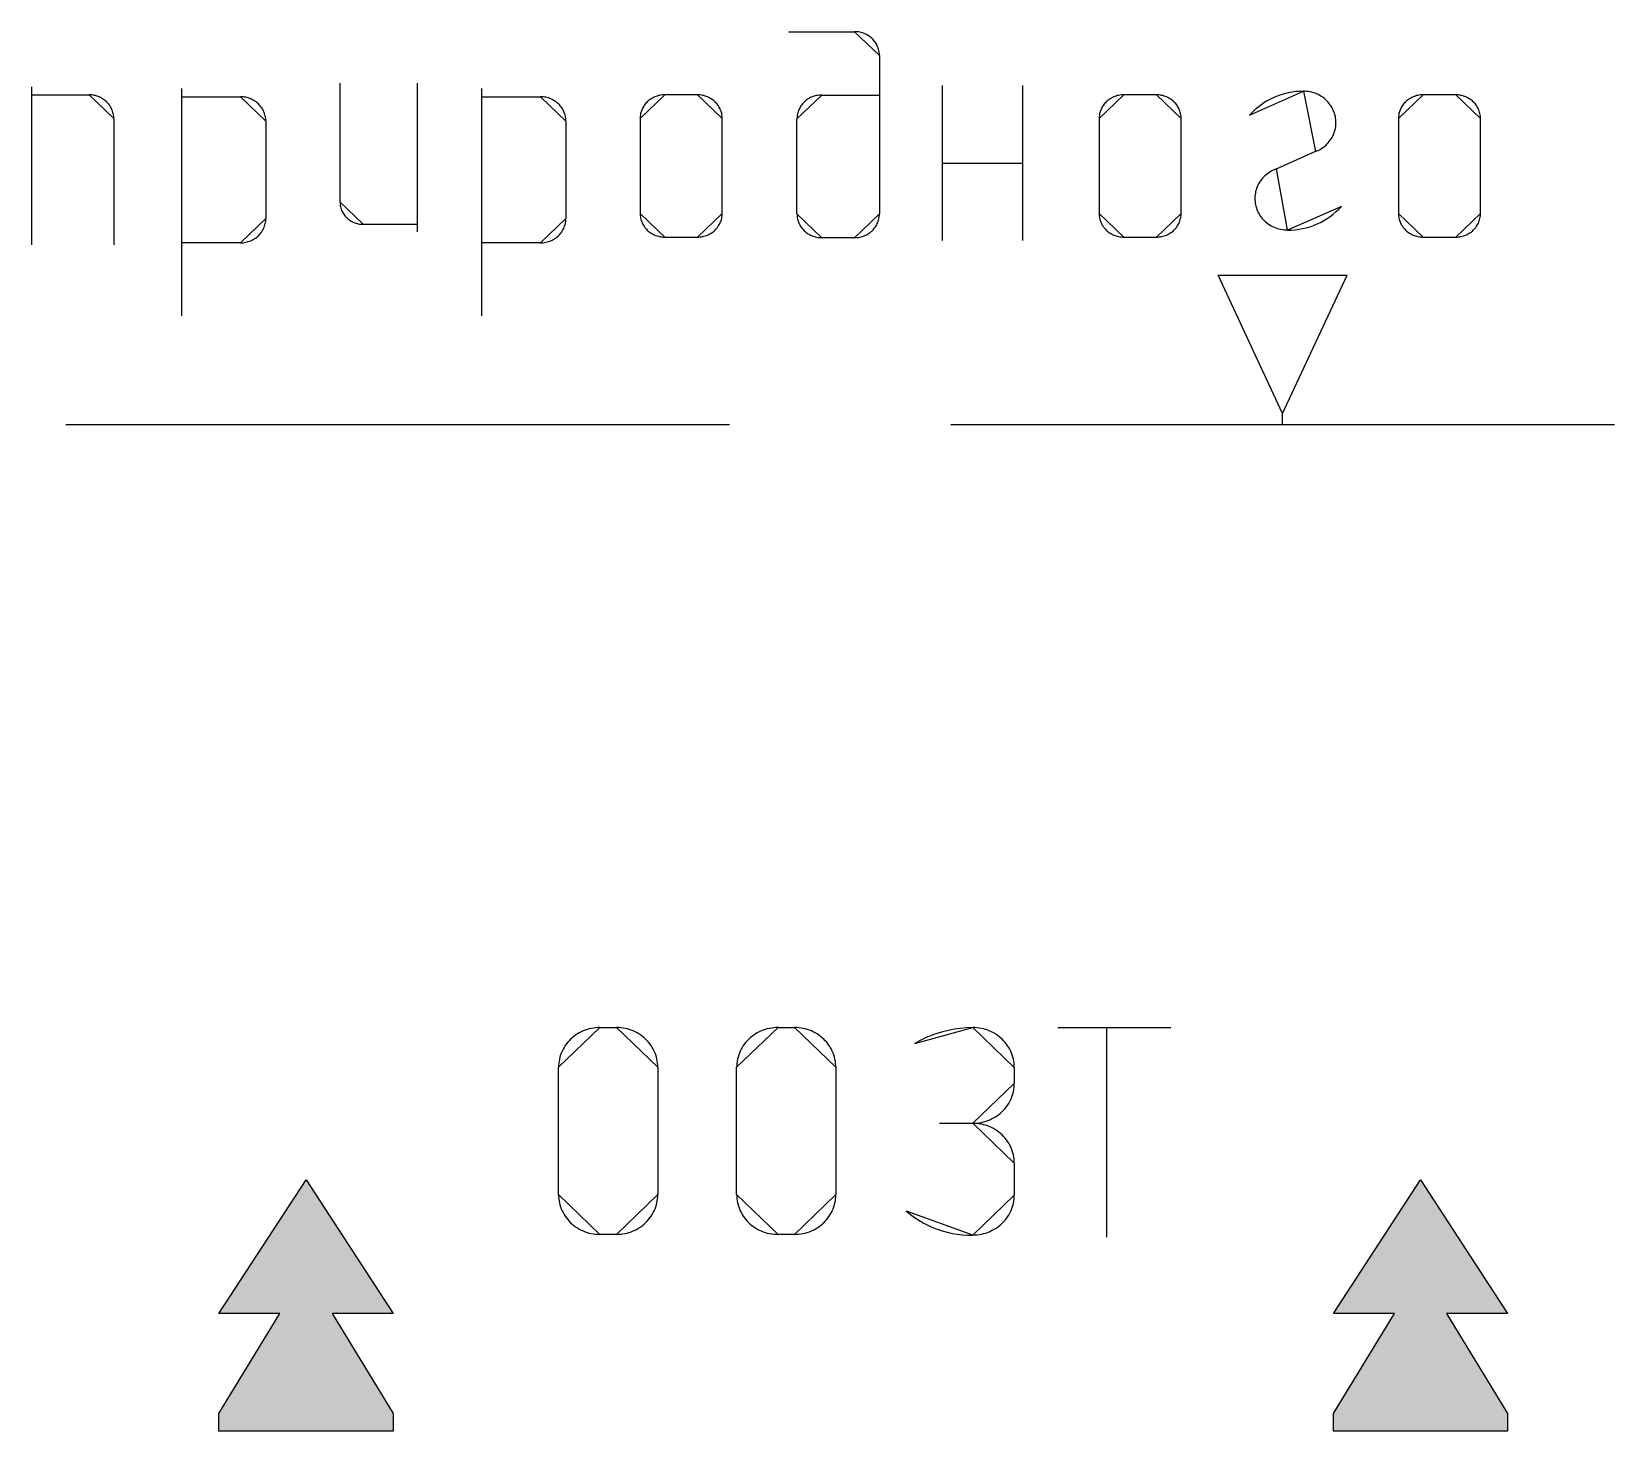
# Model space of a CAD drawing. Extents: x 8646 to 18206, y -17605 to -192.
# Drawn here: x 11156.18 to 11161.26, y -9019.02 to -9014.53 of the extents above; entities that cross this region are included whole.
import ezdxf

# ---------------------------------------------------------------- set-up
doc = ezdxf.new("R2010")
doc.units = 0
doc.layers.get('0').update_dxf_attribs({"linetype": 'CONTINUOUS'})

msp = doc.modelspace()

# ---------------------------------------------------------------- hatches: boundary and pattern name
at = {"linetype": 'CONTINUOUS'}
for points in [[(11156.7827, -9019.0201), (11156.7827, -9018.9632), (11156.9783, -9018.6417), (11156.7827, -9018.6417), (11157.0622, -9018.2131), (11157.3417, -9018.6417), (11157.1461, -9018.6417), (11157.3417, -9018.9632), (11157.3417, -9019.0201)], [(11160.3585, -9019.0201), (11160.3585, -9018.9632), (11160.5542, -9018.6417), (11160.3585, -9018.6417), (11160.638, -9018.2131), (11160.9176, -9018.6417), (11160.7219, -9018.6417), (11160.9176, -9018.9632), (11160.9176, -9019.0201)]]:
    msp.add_hatch(color=8, dxfattribs=at).paths.add_polyline_path(points)

# ---------------------------------------------------------------- linework, layer by layer
at = {"color": 8, "linetype": 'CONTINUOUS'}
for p, q in [((11158.611, -9014.5306), (11158.8224, -9014.5306)), ((11158.9017, -9014.6068), (11158.9017, -9015.1151)), ((11156.1816, -9014.7079), (11156.1816, -9015.2148)), ((11156.6622, -9014.7133), (11156.6622, -9015.4421)), ((11157.1709, -9014.6956), (11157.1709, -9015.0769)), ((11157.4187, -9014.6956), (11157.4187, -9015.1722)), ((11157.6252, -9014.7133), (11157.6252, -9015.4421)), ((11159.1032, -9014.7036), (11159.1032, -9015.2)), ((11159.3613, -9014.7036), (11159.3613, -9015.2)), ((11156.1816, -9014.7332), (11156.3661, -9014.7332)), ((11156.6622, -9014.7393), (11156.8516, -9014.7393)), ((11157.6252, -9014.7393), (11157.8146, -9014.7393)), ((11158.3185, -9014.7332), (11158.213, -9014.7332)), ((11158.7167, -9014.7339), (11158.9017, -9014.7339)), ((11159.7912, -9014.7332), (11159.6857, -9014.7332)), ((11160.7517, -9014.7332), (11160.6463, -9014.7332)), ((11156.4452, -9014.8092), (11156.4452, -9015.2148)), ((11156.9329, -9014.8175), (11156.9329, -9015.1298)), ((11157.8959, -9014.8175), (11157.8959, -9015.1298)), ((11158.1339, -9014.8092), (11158.1339, -9015.1135)), ((11158.3976, -9015.1135), (11158.3976, -9014.8092)), ((11158.6374, -9015.1151), (11158.6374, -9014.8101)), ((11159.6067, -9014.8092), (11159.6067, -9015.1135)), ((11159.8703, -9015.1135), (11159.8703, -9014.8092)), ((11160.5672, -9014.8092), (11160.5672, -9015.1135)), ((11160.8308, -9015.1135), (11160.8308, -9014.8092)), ((11160.306, -9014.9133), (11160.1679, -9014.9745)), ((11159.1032, -9014.9519), (11159.3613, -9014.9519)), ((11157.2452, -9015.1484), (11157.4187, -9015.1484)), ((11156.8516, -9015.2078), (11156.6622, -9015.2078)), ((11157.8146, -9015.2078), (11157.6252, -9015.2078)), ((11158.213, -9015.1895), (11158.3185, -9015.1895)), ((11158.8224, -9015.1914), (11158.7167, -9015.1914)), ((11159.6857, -9015.1895), (11159.7912, -9015.1895)), ((11160.6463, -9015.1895), (11160.7517, -9015.1895)), ((11160.1954, -9015.755), (11159.9884, -9015.3111)), ((11159.9884, -9015.3111), (11160.4024, -9015.3111)), ((11160.1954, -9015.755), (11160.4024, -9015.3111)), ((11160.1954, -9015.7905), (11160.1954, -9015.755)), ((11156.2912, -9015.7905), (11158.4208, -9015.7905)), ((11159.1306, -9015.7905), (11161.2602, -9015.7905)), ((11158.0049, -9017.7249), (11158.0579, -9017.7249)), ((11158.5765, -9017.7249), (11158.6295, -9017.7249)), ((11159.4746, -9017.7243), (11159.8374, -9017.7243)), ((11159.6301, -9017.7243), (11159.6301, -9018.3972)), ((11157.8722, -9018.2608), (11157.8722, -9017.8525)), ((11158.1906, -9017.8525), (11158.1906, -9018.2608)), ((11158.4438, -9018.2608), (11158.4438, -9017.8525)), ((11158.7622, -9017.8525), (11158.7622, -9018.2608)), ((11159.3347, -9017.853), (11159.3347, -9017.9041)), ((11159.0952, -9018.0321), (11159.2017, -9018.0321)), ((11159.3347, -9018.16), (11159.3347, -9018.2624)), ((11156.7827, -9018.6417), (11157.0622, -9018.2131)), ((11157.0622, -9018.2131), (11157.3417, -9018.6417)), ((11160.3585, -9018.6417), (11160.638, -9018.2131)), ((11160.638, -9018.2131), (11160.9176, -9018.6417)), ((11158.0579, -9018.3884), (11158.0049, -9018.3884)), ((11158.6295, -9018.3884), (11158.5765, -9018.3884)), ((11156.9783, -9018.6417), (11156.7827, -9018.6417)), ((11156.7827, -9018.9632), (11156.9783, -9018.6417)), ((11157.1461, -9018.6417), (11157.3417, -9018.9632)), ((11157.3417, -9018.6417), (11157.1461, -9018.6417)), ((11160.5542, -9018.6417), (11160.3585, -9018.6417)), ((11160.3585, -9018.9632), (11160.5542, -9018.6417)), ((11160.7219, -9018.6417), (11160.9176, -9018.9632)), ((11160.9176, -9018.6417), (11160.7219, -9018.6417)), ((11156.7827, -9019.0201), (11156.7827, -9018.9632)), ((11157.3417, -9018.9632), (11157.3417, -9019.0201)), ((11160.3585, -9019.0201), (11160.3585, -9018.9632)), ((11160.9176, -9018.9632), (11160.9176, -9019.0201)), ((11157.3417, -9019.0201), (11156.7827, -9019.0201)), ((11160.9176, -9019.0201), (11160.3585, -9019.0201))]:
    msp.add_line(p, q, dxfattribs=at)
at = {"color": 8, "linetype": 'CONTINUOUS', "flags": 128}
for points in [[(11158.9017, -9014.6068), (11158.9017, -9014.6027), (11158.9014, -9014.5988), (11158.9008, -9014.5949), (11158.9, -9014.591), (11158.899, -9014.5871), (11158.8979, -9014.5832), (11158.8965, -9014.5794), (11158.8949, -9014.5758), (11158.8931, -9014.5722), (11158.8911, -9014.5686), (11158.889, -9014.5652), (11158.8866, -9014.5619), (11158.8841, -9014.5587), (11158.8814, -9014.5558), (11158.8785, -9014.5528), (11158.8756, -9014.5501), (11158.8723, -9014.5475), (11158.8691, -9014.5451), (11158.8657, -9014.5428), (11158.8621, -9014.5407), (11158.8585, -9014.5388), (11158.8547, -9014.5372), (11158.8508, -9014.5356), (11158.847, -9014.5343), (11158.8429, -9014.5332), (11158.839, -9014.5322), (11158.8348, -9014.5315), (11158.8307, -9014.5309), (11158.8266, -9014.5307), (11158.8224, -9014.5306)], [(11156.4452, -9014.8092), (11156.4451, -9014.8053), (11156.4448, -9014.8014), (11156.4442, -9014.7974), (11156.4434, -9014.7935), (11156.4424, -9014.7897), (11156.4413, -9014.7858), (11156.4399, -9014.782), (11156.4383, -9014.7783), (11156.4365, -9014.7747), (11156.4346, -9014.7712), (11156.4325, -9014.7679), (11156.4301, -9014.7645), (11156.4276, -9014.7614), (11156.4249, -9014.7584), (11156.4221, -9014.7555), (11156.4191, -9014.7527), (11156.4158, -9014.7501), (11156.4126, -9014.7477), (11156.4092, -9014.7455), (11156.4056, -9014.7434), (11156.402, -9014.7415), (11156.3983, -9014.7398), (11156.3945, -9014.7383), (11156.3906, -9014.737), (11156.3866, -9014.7358), (11156.3825, -9014.7349), (11156.3784, -9014.7342), (11156.3744, -9014.7336), (11156.3703, -9014.7333), (11156.3661, -9014.7332)], [(11156.9329, -9014.8175), (11156.9327, -9014.8133), (11156.9325, -9014.8093), (11156.9319, -9014.8053), (11156.9311, -9014.8012), (11156.9301, -9014.7973), (11156.9289, -9014.7933), (11156.9275, -9014.7895), (11156.9258, -9014.7857), (11156.924, -9014.782), (11156.922, -9014.7784), (11156.9198, -9014.7749), (11156.9174, -9014.7715), (11156.9148, -9014.7683), (11156.9121, -9014.7652), (11156.9091, -9014.7622), (11156.9061, -9014.7594), (11156.9027, -9014.7567), (11156.8994, -9014.7543), (11156.8959, -9014.752), (11156.8923, -9014.7498), (11156.8886, -9014.7479), (11156.8847, -9014.7462), (11156.8807, -9014.7446), (11156.8768, -9014.7432), (11156.8726, -9014.742), (11156.8685, -9014.741), (11156.8644, -9014.7403), (11156.8602, -9014.7397), (11156.8559, -9014.7395), (11156.8516, -9014.7393)], [(11157.8959, -9014.8175), (11157.8957, -9014.8133), (11157.8955, -9014.8093), (11157.8949, -9014.8053), (11157.8941, -9014.8012), (11157.8931, -9014.7973), (11157.8919, -9014.7933), (11157.8905, -9014.7895), (11157.8888, -9014.7857), (11157.887, -9014.782), (11157.885, -9014.7784), (11157.8828, -9014.7749), (11157.8804, -9014.7715), (11157.8778, -9014.7683), (11157.8751, -9014.7652), (11157.8721, -9014.7622), (11157.8691, -9014.7594), (11157.8657, -9014.7567), (11157.8624, -9014.7543), (11157.8589, -9014.752), (11157.8553, -9014.7498), (11157.8516, -9014.7479), (11157.8477, -9014.7462), (11157.8438, -9014.7446), (11157.8398, -9014.7432), (11157.8356, -9014.742), (11157.8316, -9014.741), (11157.8274, -9014.7403), (11157.8232, -9014.7397), (11157.8189, -9014.7395), (11157.8146, -9014.7393)], [(11158.213, -9014.7332), (11158.2089, -9014.7333), (11158.2047, -9014.7336), (11158.2006, -9014.7342), (11158.1965, -9014.7349), (11158.1925, -9014.7358), (11158.1886, -9014.737), (11158.1846, -9014.7383), (11158.1809, -9014.7398), (11158.177, -9014.7415), (11158.1735, -9014.7434), (11158.1699, -9014.7455), (11158.1665, -9014.7477), (11158.1633, -9014.7501), (11158.1601, -9014.7527), (11158.1571, -9014.7555), (11158.1542, -9014.7584), (11158.1515, -9014.7614), (11158.149, -9014.7645), (11158.1467, -9014.7679), (11158.1445, -9014.7712), (11158.1425, -9014.7747), (11158.1408, -9014.7783), (11158.1392, -9014.782), (11158.1377, -9014.7858), (11158.1366, -9014.7897), (11158.1357, -9014.7935), (11158.1349, -9014.7974), (11158.1343, -9014.8014), (11158.1341, -9014.8053), (11158.1339, -9014.8092)], [(11158.3976, -9014.8092), (11158.3974, -9014.8053), (11158.3971, -9014.8014), (11158.3966, -9014.7974), (11158.3958, -9014.7935), (11158.3948, -9014.7897), (11158.3937, -9014.7858), (11158.3923, -9014.782), (11158.3907, -9014.7783), (11158.3889, -9014.7747), (11158.387, -9014.7712), (11158.3848, -9014.7679), (11158.3824, -9014.7645), (11158.38, -9014.7614), (11158.3772, -9014.7584), (11158.3744, -9014.7555), (11158.3714, -9014.7527), (11158.3682, -9014.7501), (11158.365, -9014.7477), (11158.3616, -9014.7455), (11158.358, -9014.7434), (11158.3544, -9014.7415), (11158.3506, -9014.7398), (11158.3468, -9014.7383), (11158.3429, -9014.737), (11158.3389, -9014.7358), (11158.3349, -9014.7349), (11158.3308, -9014.7342), (11158.3267, -9014.7336), (11158.3226, -9014.7333), (11158.3185, -9014.7332)], [(11158.7167, -9014.7339), (11158.7126, -9014.7339), (11158.7084, -9014.7343), (11158.7042, -9014.7348), (11158.7002, -9014.7355), (11158.6962, -9014.7364), (11158.6922, -9014.7376), (11158.6882, -9014.739), (11158.6845, -9014.7405), (11158.6807, -9014.7422), (11158.6771, -9014.7441), (11158.6735, -9014.7462), (11158.6701, -9014.7484), (11158.6669, -9014.7508), (11158.6636, -9014.7534), (11158.6606, -9014.7562), (11158.6578, -9014.7591), (11158.6551, -9014.7622), (11158.6525, -9014.7653), (11158.6502, -9014.7686), (11158.648, -9014.772), (11158.6461, -9014.7755), (11158.6443, -9014.7791), (11158.6427, -9014.7828), (11158.6412, -9014.7865), (11158.6401, -9014.7904), (11158.6391, -9014.7942), (11158.6384, -9014.7981), (11158.6378, -9014.8021), (11158.6375, -9014.806), (11158.6374, -9014.8101)], [(11159.6857, -9014.7332), (11159.6816, -9014.7333), (11159.6774, -9014.7336), (11159.6733, -9014.7342), (11159.6693, -9014.7349), (11159.6652, -9014.7358), (11159.6613, -9014.737), (11159.6573, -9014.7383), (11159.6536, -9014.7398), (11159.6498, -9014.7415), (11159.6462, -9014.7434), (11159.6426, -9014.7455), (11159.6392, -9014.7477), (11159.636, -9014.7501), (11159.6328, -9014.7527), (11159.6298, -9014.7555), (11159.627, -9014.7584), (11159.6243, -9014.7614), (11159.6218, -9014.7645), (11159.6194, -9014.7679), (11159.6172, -9014.7712), (11159.6153, -9014.7747), (11159.6135, -9014.7783), (11159.6119, -9014.782), (11159.6105, -9014.7858), (11159.6094, -9014.7897), (11159.6084, -9014.7935), (11159.6076, -9014.7974), (11159.6071, -9014.8014), (11159.6068, -9014.8053), (11159.6067, -9014.8092)], [(11159.8703, -9014.8092), (11159.8701, -9014.8053), (11159.8699, -9014.8014), (11159.8693, -9014.7974), (11159.8685, -9014.7935), (11159.8675, -9014.7897), (11159.8664, -9014.7858), (11159.865, -9014.782), (11159.8634, -9014.7783), (11159.8616, -9014.7747), (11159.8597, -9014.7712), (11159.8575, -9014.7679), (11159.8552, -9014.7645), (11159.8527, -9014.7614), (11159.85, -9014.7584), (11159.8471, -9014.7555), (11159.8441, -9014.7527), (11159.8409, -9014.7501), (11159.8377, -9014.7477), (11159.8343, -9014.7455), (11159.8307, -9014.7434), (11159.8271, -9014.7415), (11159.8234, -9014.7398), (11159.8195, -9014.7383), (11159.8157, -9014.737), (11159.8116, -9014.7358), (11159.8076, -9014.7349), (11159.8035, -9014.7342), (11159.7994, -9014.7336), (11159.7953, -9014.7333), (11159.7912, -9014.7332)], [(11160.2628, -9014.7217), (11160.2504, -9014.7221), (11160.2382, -9014.7229), (11160.226, -9014.7246), (11160.214, -9014.7267), (11160.202, -9014.7296), (11160.1903, -9014.7331), (11160.1787, -9014.7371), (11160.1674, -9014.7418), (11160.1564, -9014.747), (11160.1457, -9014.7528), (11160.1352, -9014.7592), (11160.1253, -9014.766), (11160.1157, -9014.7734), (11160.1065, -9014.7812), (11160.0978, -9014.7896), (11160.0895, -9014.7983)], [(11160.3015, -9014.9153), (11160.3065, -9014.9131), (11160.3115, -9014.9107), (11160.3163, -9014.9081), (11160.321, -9014.9052), (11160.3255, -9014.9021), (11160.3299, -9014.8987), (11160.334, -9014.8952), (11160.3379, -9014.8915), (11160.3417, -9014.8875), (11160.3451, -9014.8833), (11160.3484, -9014.8791), (11160.3514, -9014.8747), (11160.3542, -9014.87), (11160.3568, -9014.8653), (11160.359, -9014.8604), (11160.361, -9014.8553), (11160.3627, -9014.8503), (11160.3641, -9014.8451), (11160.3652, -9014.8399), (11160.366, -9014.8346), (11160.3666, -9014.8293), (11160.3669, -9014.8241), (11160.3669, -9014.8187), (11160.3665, -9014.8133), (11160.3659, -9014.8081), (11160.365, -9014.8028), (11160.3637, -9014.7976), (11160.3623, -9014.7924), (11160.3605, -9014.7874), (11160.3584, -9014.7824), (11160.3562, -9014.7776), (11160.3536, -9014.7728), (11160.3507, -9014.7683), (11160.3476, -9014.7638), (11160.3443, -9014.7596), (11160.3407, -9014.7554), (11160.337, -9014.7515), (11160.333, -9014.7479), (11160.3288, -9014.7443), (11160.3244, -9014.741), (11160.3199, -9014.738), (11160.3152, -9014.7352), (11160.3103, -9014.7326), (11160.3053, -9014.7303), (11160.3001, -9014.7283), (11160.2949, -9014.7264), (11160.2897, -9014.7248), (11160.2843, -9014.7237), (11160.2788, -9014.7226), (11160.2733, -9014.722), (11160.2678, -9014.7215), (11160.2623, -9014.7214)], [(11160.6463, -9014.7332), (11160.6421, -9014.7333), (11160.6379, -9014.7336), (11160.6339, -9014.7342), (11160.6298, -9014.7349), (11160.6257, -9014.7358), (11160.6218, -9014.737), (11160.6178, -9014.7383), (11160.6141, -9014.7398), (11160.6103, -9014.7415), (11160.6067, -9014.7434), (11160.6031, -9014.7455), (11160.5997, -9014.7477), (11160.5965, -9014.7501), (11160.5933, -9014.7527), (11160.5903, -9014.7555), (11160.5875, -9014.7584), (11160.5848, -9014.7614), (11160.5823, -9014.7645), (11160.5799, -9014.7679), (11160.5777, -9014.7712), (11160.5758, -9014.7747), (11160.574, -9014.7783), (11160.5724, -9014.782), (11160.571, -9014.7858), (11160.5699, -9014.7897), (11160.5689, -9014.7935), (11160.5681, -9014.7974), (11160.5676, -9014.8014), (11160.5673, -9014.8053), (11160.5672, -9014.8092)], [(11160.8308, -9014.8092), (11160.8307, -9014.8053), (11160.8304, -9014.8014), (11160.8298, -9014.7974), (11160.829, -9014.7935), (11160.828, -9014.7897), (11160.8269, -9014.7858), (11160.8255, -9014.782), (11160.8239, -9014.7783), (11160.8221, -9014.7747), (11160.8202, -9014.7712), (11160.818, -9014.7679), (11160.8157, -9014.7645), (11160.8132, -9014.7614), (11160.8105, -9014.7584), (11160.8076, -9014.7555), (11160.8047, -9014.7527), (11160.8014, -9014.7501), (11160.7982, -9014.7477), (11160.7948, -9014.7455), (11160.7912, -9014.7434), (11160.7876, -9014.7415), (11160.7839, -9014.7398), (11160.78, -9014.7383), (11160.7762, -9014.737), (11160.7721, -9014.7358), (11160.7681, -9014.7349), (11160.764, -9014.7342), (11160.7599, -9014.7336), (11160.7559, -9014.7333), (11160.7517, -9014.7332)], [(11160.1761, -9014.9708), (11160.1709, -9014.9727), (11160.1659, -9014.9749), (11160.161, -9014.9773), (11160.1562, -9014.9801), (11160.1516, -9014.983), (11160.1471, -9014.9862), (11160.1429, -9014.9896), (11160.1388, -9014.993), (11160.1349, -9014.9968), (11160.1312, -9015.0009), (11160.1277, -9015.0051), (11160.1245, -9015.0093), (11160.1216, -9015.0138), (11160.1188, -9015.0185), (11160.1164, -9015.0233), (11160.1142, -9015.0281), (11160.1123, -9015.0331), (11160.1106, -9015.0383), (11160.1092, -9015.0435), (11160.1082, -9015.0486), (11160.1074, -9015.0539), (11160.1069, -9015.0591), (11160.1067, -9015.0645), (11160.1067, -9015.0698), (11160.1071, -9015.0752), (11160.1077, -9015.0804), (11160.1087, -9015.0857), (11160.1099, -9015.0908), (11160.1114, -9015.096), (11160.1132, -9015.101), (11160.1153, -9015.1059), (11160.1176, -9015.1108), (11160.1203, -9015.1155), (11160.1231, -9015.12), (11160.1262, -9015.1245), (11160.1295, -9015.1287), (11160.1331, -9015.1328), (11160.1369, -9015.1367), (11160.1408, -9015.1403), (11160.1451, -9015.1438), (11160.1494, -9015.1471), (11160.154, -9015.1501), (11160.1587, -9015.153), (11160.1635, -9015.1555), (11160.1686, -9015.1578), (11160.1736, -9015.1598), (11160.1789, -9015.1616), (11160.1842, -9015.1632), (11160.1895, -9015.1643), (11160.195, -9015.1654), (11160.2005, -9015.1661), (11160.206, -9015.1666), (11160.2115, -9015.1666)], [(11157.1709, -9015.0769), (11157.1711, -9015.0806), (11157.1713, -9015.0844), (11157.1718, -9015.0882), (11157.1726, -9015.0917), (11157.1735, -9015.0954), (11157.1745, -9015.099), (11157.1759, -9015.1026), (11157.1774, -9015.106), (11157.179, -9015.1093), (11157.1808, -9015.1127), (11157.1829, -9015.1158), (11157.1851, -9015.1189), (11157.1875, -9015.1219), (11157.1901, -9015.1247), (11157.1927, -9015.1275), (11157.1955, -9015.13), (11157.1985, -9015.1324), (11157.2016, -9015.1348), (11157.2048, -9015.1369), (11157.2082, -9015.1388), (11157.2115, -9015.1406), (11157.2151, -9015.1422), (11157.2185, -9015.1436), (11157.2223, -9015.1449), (11157.226, -9015.146), (11157.2298, -9015.1468), (11157.2336, -9015.1475), (11157.2375, -9015.148), (11157.2414, -9015.1483), (11157.2452, -9015.1484)], [(11158.1339, -9015.1135), (11158.1341, -9015.1175), (11158.1343, -9015.1214), (11158.1349, -9015.1253), (11158.1357, -9015.1292), (11158.1366, -9015.1331), (11158.1377, -9015.137), (11158.1392, -9015.1407), (11158.1408, -9015.1444), (11158.1425, -9015.148), (11158.1445, -9015.1515), (11158.1467, -9015.1548), (11158.149, -9015.1582), (11158.1515, -9015.1613), (11158.1542, -9015.1643), (11158.1571, -9015.1673), (11158.1601, -9015.17), (11158.1633, -9015.1726), (11158.1665, -9015.175), (11158.1699, -9015.1772), (11158.1735, -9015.1792), (11158.177, -9015.1812), (11158.1809, -9015.1829), (11158.1846, -9015.1844), (11158.1886, -9015.1857), (11158.1925, -9015.1869), (11158.1965, -9015.1878), (11158.2006, -9015.1885), (11158.2047, -9015.189), (11158.2089, -9015.1894), (11158.213, -9015.1895)], [(11158.3185, -9015.1895), (11158.3226, -9015.1894), (11158.3267, -9015.189), (11158.3308, -9015.1885), (11158.3349, -9015.1878), (11158.3389, -9015.1869), (11158.3429, -9015.1857), (11158.3468, -9015.1844), (11158.3506, -9015.1829), (11158.3544, -9015.1812), (11158.358, -9015.1792), (11158.3616, -9015.1772), (11158.365, -9015.175), (11158.3682, -9015.1726), (11158.3714, -9015.17), (11158.3744, -9015.1673), (11158.3772, -9015.1643), (11158.38, -9015.1613), (11158.3824, -9015.1582), (11158.3848, -9015.1548), (11158.387, -9015.1515), (11158.3889, -9015.148), (11158.3907, -9015.1444), (11158.3923, -9015.1407), (11158.3937, -9015.137), (11158.3948, -9015.1331), (11158.3958, -9015.1292), (11158.3966, -9015.1253), (11158.3971, -9015.1214), (11158.3974, -9015.1175), (11158.3976, -9015.1135)], [(11158.6374, -9015.1151), (11158.6375, -9015.1191), (11158.6378, -9015.1231), (11158.6384, -9015.1271), (11158.6391, -9015.131), (11158.6401, -9015.1349), (11158.6412, -9015.1387), (11158.6427, -9015.1425), (11158.6443, -9015.1462), (11158.6461, -9015.1498), (11158.648, -9015.1533), (11158.6502, -9015.1566), (11158.6525, -9015.16), (11158.6551, -9015.1631), (11158.6578, -9015.1662), (11158.6606, -9015.1691), (11158.6636, -9015.1718), (11158.6669, -9015.1745), (11158.6701, -9015.1769), (11158.6735, -9015.1791), (11158.6771, -9015.1811), (11158.6807, -9015.1831), (11158.6845, -9015.1848), (11158.6882, -9015.1863), (11158.6922, -9015.1876), (11158.6962, -9015.1889), (11158.7002, -9015.1897), (11158.7042, -9015.1904), (11158.7084, -9015.1909), (11158.7126, -9015.1913), (11158.7167, -9015.1914)], [(11158.8224, -9015.1914), (11158.8266, -9015.1913), (11158.8307, -9015.1909), (11158.8348, -9015.1904), (11158.839, -9015.1897), (11158.8429, -9015.1889), (11158.847, -9015.1876), (11158.8508, -9015.1863), (11158.8547, -9015.1848), (11158.8585, -9015.1831), (11158.8621, -9015.1811), (11158.8657, -9015.1791), (11158.8691, -9015.1769), (11158.8723, -9015.1745), (11158.8756, -9015.1718), (11158.8785, -9015.1691), (11158.8814, -9015.1662), (11158.8841, -9015.1631), (11158.8866, -9015.16), (11158.889, -9015.1566), (11158.8911, -9015.1533), (11158.8931, -9015.1498), (11158.8949, -9015.1462), (11158.8965, -9015.1425), (11158.8979, -9015.1387), (11158.899, -9015.1349), (11158.9, -9015.131), (11158.9008, -9015.1271), (11158.9014, -9015.1231), (11158.9017, -9015.1191), (11158.9017, -9015.1151)], [(11159.6067, -9015.1135), (11159.6068, -9015.1175), (11159.6071, -9015.1214), (11159.6076, -9015.1253), (11159.6084, -9015.1292), (11159.6094, -9015.1331), (11159.6105, -9015.137), (11159.6119, -9015.1407), (11159.6135, -9015.1444), (11159.6153, -9015.148), (11159.6172, -9015.1515), (11159.6194, -9015.1548), (11159.6218, -9015.1582), (11159.6243, -9015.1613), (11159.627, -9015.1643), (11159.6298, -9015.1673), (11159.6328, -9015.17), (11159.636, -9015.1726), (11159.6392, -9015.175), (11159.6426, -9015.1772), (11159.6462, -9015.1792), (11159.6498, -9015.1812), (11159.6536, -9015.1829), (11159.6573, -9015.1844), (11159.6613, -9015.1857), (11159.6652, -9015.1869), (11159.6693, -9015.1878), (11159.6733, -9015.1885), (11159.6774, -9015.189), (11159.6816, -9015.1894), (11159.6857, -9015.1895)], [(11159.7912, -9015.1895), (11159.7953, -9015.1894), (11159.7994, -9015.189), (11159.8035, -9015.1885), (11159.8076, -9015.1878), (11159.8116, -9015.1869), (11159.8157, -9015.1857), (11159.8195, -9015.1844), (11159.8234, -9015.1829), (11159.8271, -9015.1812), (11159.8307, -9015.1792), (11159.8343, -9015.1772), (11159.8377, -9015.175), (11159.8409, -9015.1726), (11159.8441, -9015.17), (11159.8471, -9015.1673), (11159.85, -9015.1643), (11159.8527, -9015.1613), (11159.8552, -9015.1582), (11159.8575, -9015.1548), (11159.8597, -9015.1515), (11159.8616, -9015.148), (11159.8634, -9015.1444), (11159.865, -9015.1407), (11159.8664, -9015.137), (11159.8675, -9015.1331), (11159.8685, -9015.1292), (11159.8693, -9015.1253), (11159.8699, -9015.1214), (11159.8701, -9015.1175), (11159.8703, -9015.1135)], [(11160.2111, -9015.1675), (11160.2233, -9015.1672), (11160.2355, -9015.1662), (11160.2477, -9015.1646), (11160.2599, -9015.1623), (11160.2718, -9015.1596), (11160.2836, -9015.1561), (11160.2951, -9015.1521), (11160.3064, -9015.1474), (11160.3174, -9015.1422), (11160.3281, -9015.1363), (11160.3385, -9015.13), (11160.3485, -9015.1232), (11160.3582, -9015.1158), (11160.3672, -9015.1079), (11160.376, -9015.0996), (11160.3843, -9015.0909)], [(11160.5672, -9015.1135), (11160.5673, -9015.1175), (11160.5676, -9015.1214), (11160.5681, -9015.1253), (11160.5689, -9015.1292), (11160.5699, -9015.1331), (11160.571, -9015.137), (11160.5724, -9015.1407), (11160.574, -9015.1444), (11160.5758, -9015.148), (11160.5777, -9015.1515), (11160.5799, -9015.1548), (11160.5823, -9015.1582), (11160.5848, -9015.1613), (11160.5875, -9015.1643), (11160.5903, -9015.1673), (11160.5933, -9015.17), (11160.5965, -9015.1726), (11160.5997, -9015.175), (11160.6031, -9015.1772), (11160.6067, -9015.1792), (11160.6103, -9015.1812), (11160.6141, -9015.1829), (11160.6178, -9015.1844), (11160.6218, -9015.1857), (11160.6257, -9015.1869), (11160.6298, -9015.1878), (11160.6339, -9015.1885), (11160.6379, -9015.189), (11160.6421, -9015.1894), (11160.6463, -9015.1895)], [(11160.7517, -9015.1895), (11160.7559, -9015.1894), (11160.7599, -9015.189), (11160.764, -9015.1885), (11160.7681, -9015.1878), (11160.7721, -9015.1869), (11160.7762, -9015.1857), (11160.78, -9015.1844), (11160.7839, -9015.1829), (11160.7876, -9015.1812), (11160.7912, -9015.1792), (11160.7948, -9015.1772), (11160.7982, -9015.175), (11160.8014, -9015.1726), (11160.8047, -9015.17), (11160.8076, -9015.1673), (11160.8105, -9015.1643), (11160.8132, -9015.1613), (11160.8157, -9015.1582), (11160.818, -9015.1548), (11160.8202, -9015.1515), (11160.8221, -9015.148), (11160.8239, -9015.1444), (11160.8255, -9015.1407), (11160.8269, -9015.137), (11160.828, -9015.1331), (11160.829, -9015.1292), (11160.8298, -9015.1253), (11160.8304, -9015.1214), (11160.8307, -9015.1175), (11160.8308, -9015.1135)], [(11156.8516, -9015.2078), (11156.8559, -9015.2078), (11156.8602, -9015.2074), (11156.8644, -9015.2069), (11156.8685, -9015.2062), (11156.8726, -9015.2052), (11156.8768, -9015.2041), (11156.8807, -9015.2027), (11156.8847, -9015.2011), (11156.8886, -9015.1994), (11156.8923, -9015.1973), (11156.8959, -9015.1953), (11156.8994, -9015.193), (11156.9027, -9015.1905), (11156.9061, -9015.1878), (11156.9091, -9015.185), (11156.9121, -9015.1821), (11156.9148, -9015.179), (11156.9174, -9015.1758), (11156.9198, -9015.1723), (11156.922, -9015.1688), (11156.924, -9015.1652), (11156.9258, -9015.1616), (11156.9275, -9015.1578), (11156.9289, -9015.1539), (11156.9301, -9015.15), (11156.9311, -9015.146), (11156.9319, -9015.1421), (11156.9325, -9015.138), (11156.9327, -9015.1339), (11156.9329, -9015.1298)], [(11157.8146, -9015.2078), (11157.8189, -9015.2078), (11157.8232, -9015.2074), (11157.8274, -9015.2069), (11157.8316, -9015.2062), (11157.8356, -9015.2052), (11157.8398, -9015.2041), (11157.8438, -9015.2027), (11157.8477, -9015.2011), (11157.8516, -9015.1994), (11157.8553, -9015.1973), (11157.8589, -9015.1953), (11157.8624, -9015.193), (11157.8657, -9015.1905), (11157.8691, -9015.1878), (11157.8721, -9015.185), (11157.8751, -9015.1821), (11157.8778, -9015.179), (11157.8804, -9015.1758), (11157.8828, -9015.1723), (11157.885, -9015.1688), (11157.887, -9015.1652), (11157.8888, -9015.1616), (11157.8905, -9015.1578), (11157.8919, -9015.1539), (11157.8931, -9015.15), (11157.8941, -9015.146), (11157.8949, -9015.1421), (11157.8955, -9015.138), (11157.8957, -9015.1339), (11157.8959, -9015.1298)], [(11158.0049, -9017.7249), (11157.9979, -9017.7251), (11157.991, -9017.7256), (11157.9841, -9017.7265), (11157.9773, -9017.7277), (11157.9705, -9017.7292), (11157.9639, -9017.7311), (11157.9573, -9017.7334), (11157.9509, -9017.7359), (11157.9446, -9017.7388), (11157.9386, -9017.742), (11157.9326, -9017.7454), (11157.927, -9017.7493), (11157.9214, -9017.7533), (11157.9161, -9017.7576), (11157.9111, -9017.7623), (11157.9062, -9017.7671), (11157.9018, -9017.7722), (11157.8975, -9017.7775), (11157.8936, -9017.7829), (11157.89, -9017.7887), (11157.8866, -9017.7945), (11157.8837, -9017.8006), (11157.881, -9017.8067), (11157.8787, -9017.813), (11157.8767, -9017.8195), (11157.8751, -9017.826), (11157.8739, -9017.8325), (11157.873, -9017.8392), (11157.8723, -9017.8458), (11157.8722, -9017.8525)], [(11158.1906, -9017.8525), (11158.1905, -9017.8458), (11158.1899, -9017.8392), (11158.189, -9017.8325), (11158.1877, -9017.826), (11158.1862, -9017.8195), (11158.1842, -9017.813), (11158.1819, -9017.8067), (11158.1792, -9017.8006), (11158.1762, -9017.7945), (11158.1729, -9017.7887), (11158.1692, -9017.7829), (11158.1653, -9017.7775), (11158.1611, -9017.7722), (11158.1566, -9017.7671), (11158.1518, -9017.7623), (11158.1468, -9017.7576), (11158.1415, -9017.7533), (11158.1359, -9017.7493), (11158.1303, -9017.7454), (11158.1243, -9017.742), (11158.1182, -9017.7388), (11158.1119, -9017.7359), (11158.1055, -9017.7334), (11158.099, -9017.7311), (11158.0923, -9017.7292), (11158.0856, -9017.7277), (11158.0787, -9017.7265), (11158.0718, -9017.7256), (11158.0649, -9017.7251), (11158.0579, -9017.7249)], [(11158.5765, -9017.7249), (11158.5695, -9017.7251), (11158.5626, -9017.7256), (11158.5557, -9017.7265), (11158.5489, -9017.7277), (11158.5421, -9017.7292), (11158.5355, -9017.7311), (11158.5289, -9017.7334), (11158.5225, -9017.7359), (11158.5162, -9017.7388), (11158.5101, -9017.742), (11158.5042, -9017.7454), (11158.4986, -9017.7493), (11158.493, -9017.7533), (11158.4877, -9017.7576), (11158.4826, -9017.7623), (11158.4778, -9017.7671), (11158.4734, -9017.7722), (11158.4691, -9017.7775), (11158.4652, -9017.7829), (11158.4616, -9017.7887), (11158.4582, -9017.7945), (11158.4553, -9017.8006), (11158.4526, -9017.8067), (11158.4503, -9017.813), (11158.4483, -9017.8195), (11158.4467, -9017.826), (11158.4455, -9017.8325), (11158.4445, -9017.8392), (11158.4439, -9017.8458), (11158.4438, -9017.8525)], [(11158.7622, -9017.8525), (11158.7621, -9017.8458), (11158.7615, -9017.8392), (11158.7606, -9017.8325), (11158.7593, -9017.826), (11158.7578, -9017.8195), (11158.7558, -9017.813), (11158.7534, -9017.8067), (11158.7508, -9017.8006), (11158.7478, -9017.7945), (11158.7444, -9017.7887), (11158.7408, -9017.7829), (11158.7369, -9017.7775), (11158.7327, -9017.7722), (11158.7282, -9017.7671), (11158.7234, -9017.7623), (11158.7183, -9017.7576), (11158.713, -9017.7533), (11158.7075, -9017.7493), (11158.7019, -9017.7454), (11158.6959, -9017.742), (11158.6898, -9017.7388), (11158.6835, -9017.7359), (11158.6771, -9017.7334), (11158.6706, -9017.7311), (11158.6639, -9017.7292), (11158.6571, -9017.7277), (11158.6503, -9017.7265), (11158.6434, -9017.7256), (11158.6365, -9017.7251), (11158.6295, -9017.7249)], [(11159.2017, -9017.725), (11159.182, -9017.7257), (11159.1626, -9017.7275), (11159.1432, -9017.7302), (11159.1239, -9017.7339), (11159.1049, -9017.7386), (11159.0862, -9017.7442), (11159.0679, -9017.7508), (11159.0499, -9017.7584), (11159.0325, -9017.7669), (11159.0154, -9017.7762)], [(11159.3347, -9017.853), (11159.3346, -9017.8462), (11159.334, -9017.8396), (11159.3331, -9017.8329), (11159.3318, -9017.8264), (11159.3302, -9017.8198), (11159.3283, -9017.8134), (11159.3259, -9017.8071), (11159.3233, -9017.8009), (11159.3203, -9017.7948), (11159.3169, -9017.7889), (11159.3133, -9017.7832), (11159.3093, -9017.7778), (11159.3051, -9017.7724), (11159.3005, -9017.7673), (11159.2958, -9017.7624), (11159.2908, -9017.7578), (11159.2854, -9017.7534), (11159.2799, -9017.7493), (11159.2741, -9017.7456), (11159.2682, -9017.7421), (11159.2621, -9017.739), (11159.2558, -9017.7361), (11159.2494, -9017.7335), (11159.2428, -9017.7312), (11159.2361, -9017.7293), (11159.2294, -9017.7278), (11159.2224, -9017.7266), (11159.2155, -9017.7257), (11159.2086, -9017.7252), (11159.2017, -9017.725)], [(11159.2017, -9018.0321), (11159.2086, -9018.0319), (11159.2155, -9018.0313), (11159.2224, -9018.0305), (11159.2294, -9018.0293), (11159.2361, -9018.0277), (11159.2428, -9018.0258), (11159.2494, -9018.0236), (11159.2558, -9018.021), (11159.2621, -9018.0181), (11159.2682, -9018.0149), (11159.2741, -9018.0114), (11159.2799, -9018.0077), (11159.2854, -9018.0036), (11159.2908, -9017.9992), (11159.2958, -9017.9946), (11159.3005, -9017.9897), (11159.3051, -9017.9847), (11159.3093, -9017.9792), (11159.3133, -9017.9738), (11159.3169, -9017.9681), (11159.3203, -9017.9622), (11159.3233, -9017.9562), (11159.3259, -9017.95), (11159.3283, -9017.9437), (11159.3302, -9017.9372), (11159.3318, -9017.9308), (11159.3331, -9017.9241), (11159.334, -9017.9175), (11159.3346, -9017.9108), (11159.3347, -9017.9041)], [(11159.3347, -9018.16), (11159.3346, -9018.1533), (11159.334, -9018.1466), (11159.3331, -9018.1401), (11159.3318, -9018.1334), (11159.3302, -9018.1269), (11159.3283, -9018.1205), (11159.3259, -9018.1142), (11159.3233, -9018.108), (11159.3203, -9018.102), (11159.3169, -9018.096), (11159.3133, -9018.0904), (11159.3093, -9018.0848), (11159.3051, -9018.0795), (11159.3005, -9018.0744), (11159.2958, -9018.0695), (11159.2908, -9018.065), (11159.2854, -9018.0606), (11159.2799, -9018.0565), (11159.2741, -9018.0527), (11159.2682, -9018.0492), (11159.2621, -9018.046), (11159.2558, -9018.0432), (11159.2494, -9018.0406), (11159.2428, -9018.0384), (11159.2361, -9018.0365), (11159.2294, -9018.0349), (11159.2224, -9018.0337), (11159.2155, -9018.0328), (11159.2086, -9018.0322), (11159.2017, -9018.0321)], [(11157.8722, -9018.2608), (11157.8723, -9018.2674), (11157.873, -9018.2741), (11157.8739, -9018.2807), (11157.8751, -9018.2873), (11157.8767, -9018.2938), (11157.8787, -9018.3002), (11157.881, -9018.3065), (11157.8837, -9018.3127), (11157.8866, -9018.3187), (11157.89, -9018.3246), (11157.8936, -9018.3303), (11157.8975, -9018.3358), (11157.9018, -9018.341), (11157.9062, -9018.3462), (11157.9111, -9018.351), (11157.9161, -9018.3556), (11157.9214, -9018.3599), (11157.927, -9018.364), (11157.9326, -9018.3678), (11157.9386, -9018.3713), (11157.9446, -9018.3745), (11157.9509, -9018.3773), (11157.9573, -9018.3799), (11157.9639, -9018.3821), (11157.9705, -9018.384), (11157.9773, -9018.3856), (11157.9841, -9018.3868), (11157.991, -9018.3876), (11157.9979, -9018.3882), (11158.0049, -9018.3884)], [(11158.0579, -9018.3884), (11158.0649, -9018.3882), (11158.0718, -9018.3876), (11158.0787, -9018.3868), (11158.0856, -9018.3856), (11158.0923, -9018.384), (11158.099, -9018.3821), (11158.1055, -9018.3799), (11158.1119, -9018.3773), (11158.1182, -9018.3745), (11158.1243, -9018.3713), (11158.1303, -9018.3678), (11158.1359, -9018.364), (11158.1415, -9018.3599), (11158.1468, -9018.3556), (11158.1518, -9018.351), (11158.1566, -9018.3462), (11158.1611, -9018.341), (11158.1653, -9018.3358), (11158.1692, -9018.3303), (11158.1729, -9018.3246), (11158.1762, -9018.3187), (11158.1792, -9018.3127), (11158.1819, -9018.3065), (11158.1842, -9018.3002), (11158.1862, -9018.2938), (11158.1877, -9018.2873), (11158.189, -9018.2807), (11158.1899, -9018.2741), (11158.1905, -9018.2674), (11158.1906, -9018.2608)], [(11158.4438, -9018.2608), (11158.4439, -9018.2674), (11158.4445, -9018.2741), (11158.4455, -9018.2807), (11158.4467, -9018.2873), (11158.4483, -9018.2938), (11158.4503, -9018.3002), (11158.4526, -9018.3065), (11158.4553, -9018.3127), (11158.4582, -9018.3187), (11158.4616, -9018.3246), (11158.4652, -9018.3303), (11158.4691, -9018.3358), (11158.4734, -9018.341), (11158.4778, -9018.3462), (11158.4826, -9018.351), (11158.4877, -9018.3556), (11158.493, -9018.3599), (11158.4986, -9018.364), (11158.5042, -9018.3678), (11158.5101, -9018.3713), (11158.5162, -9018.3745), (11158.5225, -9018.3773), (11158.5289, -9018.3799), (11158.5355, -9018.3821), (11158.5421, -9018.384), (11158.5489, -9018.3856), (11158.5557, -9018.3868), (11158.5626, -9018.3876), (11158.5695, -9018.3882), (11158.5765, -9018.3884)], [(11158.6295, -9018.3884), (11158.6365, -9018.3882), (11158.6434, -9018.3876), (11158.6503, -9018.3868), (11158.6571, -9018.3856), (11158.6639, -9018.384), (11158.6706, -9018.3821), (11158.6771, -9018.3799), (11158.6835, -9018.3773), (11158.6898, -9018.3745), (11158.6959, -9018.3713), (11158.7019, -9018.3678), (11158.7075, -9018.364), (11158.713, -9018.3599), (11158.7183, -9018.3556), (11158.7234, -9018.351), (11158.7282, -9018.3462), (11158.7327, -9018.341), (11158.7369, -9018.3358), (11158.7408, -9018.3303), (11158.7444, -9018.3246), (11158.7478, -9018.3187), (11158.7508, -9018.3127), (11158.7534, -9018.3065), (11158.7558, -9018.3002), (11158.7578, -9018.2938), (11158.7593, -9018.2873), (11158.7606, -9018.2807), (11158.7615, -9018.2741), (11158.7621, -9018.2674), (11158.7622, -9018.2608)], [(11159.2017, -9018.3904), (11159.2086, -9018.3902), (11159.2155, -9018.3896), (11159.2224, -9018.3887), (11159.2294, -9018.3875), (11159.2361, -9018.3859), (11159.2428, -9018.3841), (11159.2494, -9018.3819), (11159.2558, -9018.3793), (11159.2621, -9018.3764), (11159.2682, -9018.3732), (11159.2741, -9018.3697), (11159.2799, -9018.3659), (11159.2854, -9018.3619), (11159.2908, -9018.3575), (11159.2958, -9018.3529), (11159.3005, -9018.3481), (11159.3051, -9018.3429), (11159.3093, -9018.3376), (11159.3133, -9018.3321), (11159.3169, -9018.3265), (11159.3203, -9018.3204), (11159.3233, -9018.3144), (11159.3259, -9018.3082), (11159.3283, -9018.3019), (11159.3302, -9018.2956), (11159.3318, -9018.289), (11159.3331, -9018.2823), (11159.334, -9018.2758), (11159.3346, -9018.2691), (11159.3347, -9018.2624)], [(11158.9888, -9018.3136), (11159.0013, -9018.3241), (11159.0144, -9018.334), (11159.0281, -9018.3433), (11159.0422, -9018.3517), (11159.0569, -9018.3593), (11159.0719, -9018.3662), (11159.0873, -9018.3722), (11159.1031, -9018.3774), (11159.1191, -9018.3818), (11159.1354, -9018.3852), (11159.1518, -9018.3879), (11159.1684, -9018.3896), (11159.185, -9018.3904), (11159.2017, -9018.3904)]]:
    msp.add_lwpolyline(points, close=True, dxfattribs=at)

doc.saveas('drawing.dxf')
